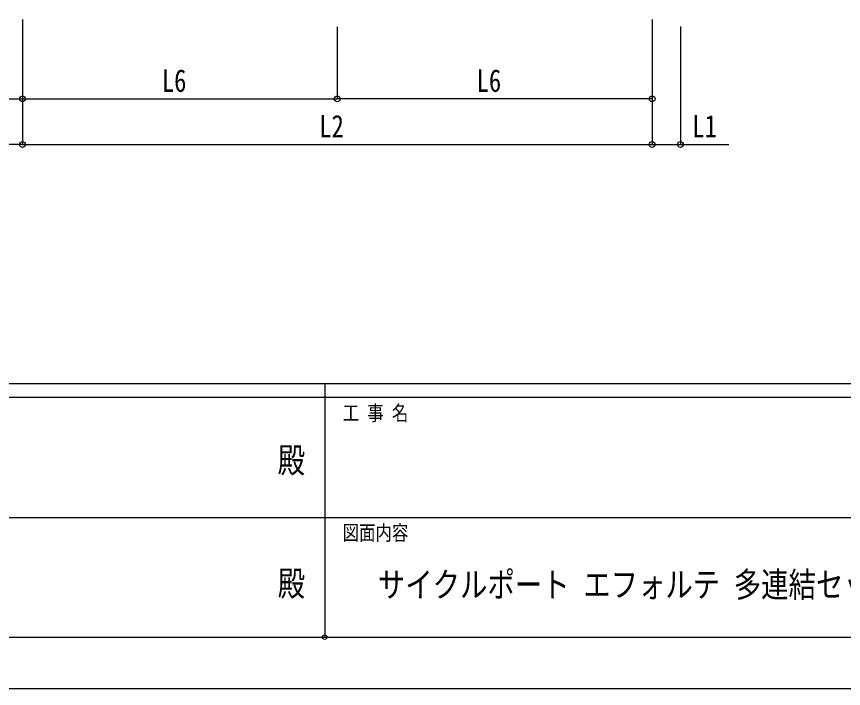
# Model space of a CAD drawing. Units: millimetres, scale not verified. Extents: x -12615 to 12615, y -8910 to 8910.
# Drawn here: x -1366 to 2259, y -8910 to -5964 of the extents above; entities that cross this region are included whole.
import ezdxf
from ezdxf.enums import TextEntityAlignment as Align

# ---------------------------------------------------------------- set-up
doc = ezdxf.new("R2010")
doc.units = ezdxf.units.MM
doc.header["$LTSCALE"] = 40
doc.header["$PDMODE"] = 32
doc.header["$PDSIZE"] = 20
for name, color, linetype in [('0-2_USER1', 3, 'Continuous'), ('0-6_YKK_D', 6, 'Continuous'), ('0-7_YKK_ZWAK', 7, 'Continuous')]:
    doc.layers.add(name, color=color, linetype=linetype)
doc.styles.add('ＭＳ ゴシック', font='')
doc.styles.get('ＭＳ ゴシック').set_extended_font_data('MS Gothic')

msp = doc.modelspace()

# ---------------------------------------------------------------- linework, layer by layer
at = {"layer": '0-6_YKK_D'}
for p, q in [((-1339.7, -5976.8), (-1339.7, -6326.41)), ((-1339.7, -5976.8), (-1339.7, -6326.41)), ((1420.3, -5976.8), (1420.3, -6326.41)), ((40.3, -6009.31), (40.3, -6326.41)), ((40.3, -6009.31), (40.3, -6326.41)), ((1420.3, -6009.99), (1420.3, -6526.41)), ((1544.3, -6007.39), (1544.3, -6526.41)), ((-1339.7, -6176.8), (-1339.7, -6526.41)), ((-1339.7, -6176.8), (-1339.7, -6526.41)), ((1420.3, -6209.99), (1420.3, -6526.41)), ((-2771.7, -6325.41), (-1339.7, -6325.41)), ((-1339.7, -6325.41), (40.3, -6325.41)), ((1420.3, -6325.41), (40.3, -6325.41)), ((-1339.7, -6525.41), (-4203.7, -6525.41)), ((-1339.7, -6525.41), (1420.3, -6525.41))]:
    msp.add_line(p, q, dxfattribs=at)
msp.add_lwpolyline([(1420.3, -6525.41), (1544.3, -6525.41), (1756.3, -6525.41)], dxfattribs=at)
for centre in [(-1339.7, -6325.41), (-1339.7, -6325.41), (40.3, -6325.41), (40.3, -6325.41), (1420.3, -6325.41), (-1339.7, -6525.41), (-1339.7, -6525.41), (1420.3, -6525.41), (1420.3, -6525.41), (1544.3, -6525.41)]:
    msp.add_circle(centre, 12.75, dxfattribs=at)
at = {"layer": '0-7_YKK_ZWAK'}
for p, q in [((11685.06, -7575), (-11714.94, -7575)), ((-14.94, -7575), (-14.94, -8685)), ((-14.94, -7635), (-3914.94, -7635)), ((3885.06, -7635), (-14.94, -7635)), ((-3892.44, -8160), (-14.94, -8160)), ((-14.94, -8160), (3885.06, -8160)), ((-3914.94, -8685), (-14.94, -8685)), ((-14.94, -8685), (3885.06, -8685))]:
    msp.add_line(p, q, dxfattribs=at)
msp.add_lwpolyline([(-12615, -8910), (12615, -8910), (12615, 8910), (-12615, 8910)], close=True, dxfattribs=at)
msp.add_point((-14.94, -8685), dxfattribs=at)

# ---------------------------------------------------------------- texts
at = {"layer": '0-2_USER1', "style": 'ＭＳ ゴシック', "width": 0.8}
msp.add_text('サイクルポート エフォルテ 多連結セット 車止めバー', height=110, dxfattribs=at).set_placement((218.24, -8542.63), align=Align.BOTTOM_LEFT)
at = {"layer": '0-6_YKK_D', "style": 'ＭＳ ゴシック', "width": 0.8}
for s, p in [('L6', (-728.9, -6324.11)), ('L6', (651.1, -6324.11)), ('L2', (-38.9, -6524.11)), ('L1', (1596.6, -6524.11))]:
    msp.add_text(s, height=98.97, dxfattribs=at).set_placement(p, align=Align.BOTTOM_LEFT)
at = {"layer": '0-7_YKK_ZWAK', "style": 'ＭＳ ゴシック', "width": 0.8}
for s, height, p in [('工 事 名', 65.98, (63.81, -7755)), ('殿', 110, (-221, -7997.5)), ('図面内容', 65.98, (63.81, -8280)), ('殿', 110, (-221, -8537.5))]:
    msp.add_text(s, height=height, dxfattribs=at).set_placement(p, align=Align.BOTTOM_LEFT)

doc.saveas('drawing.dxf')
